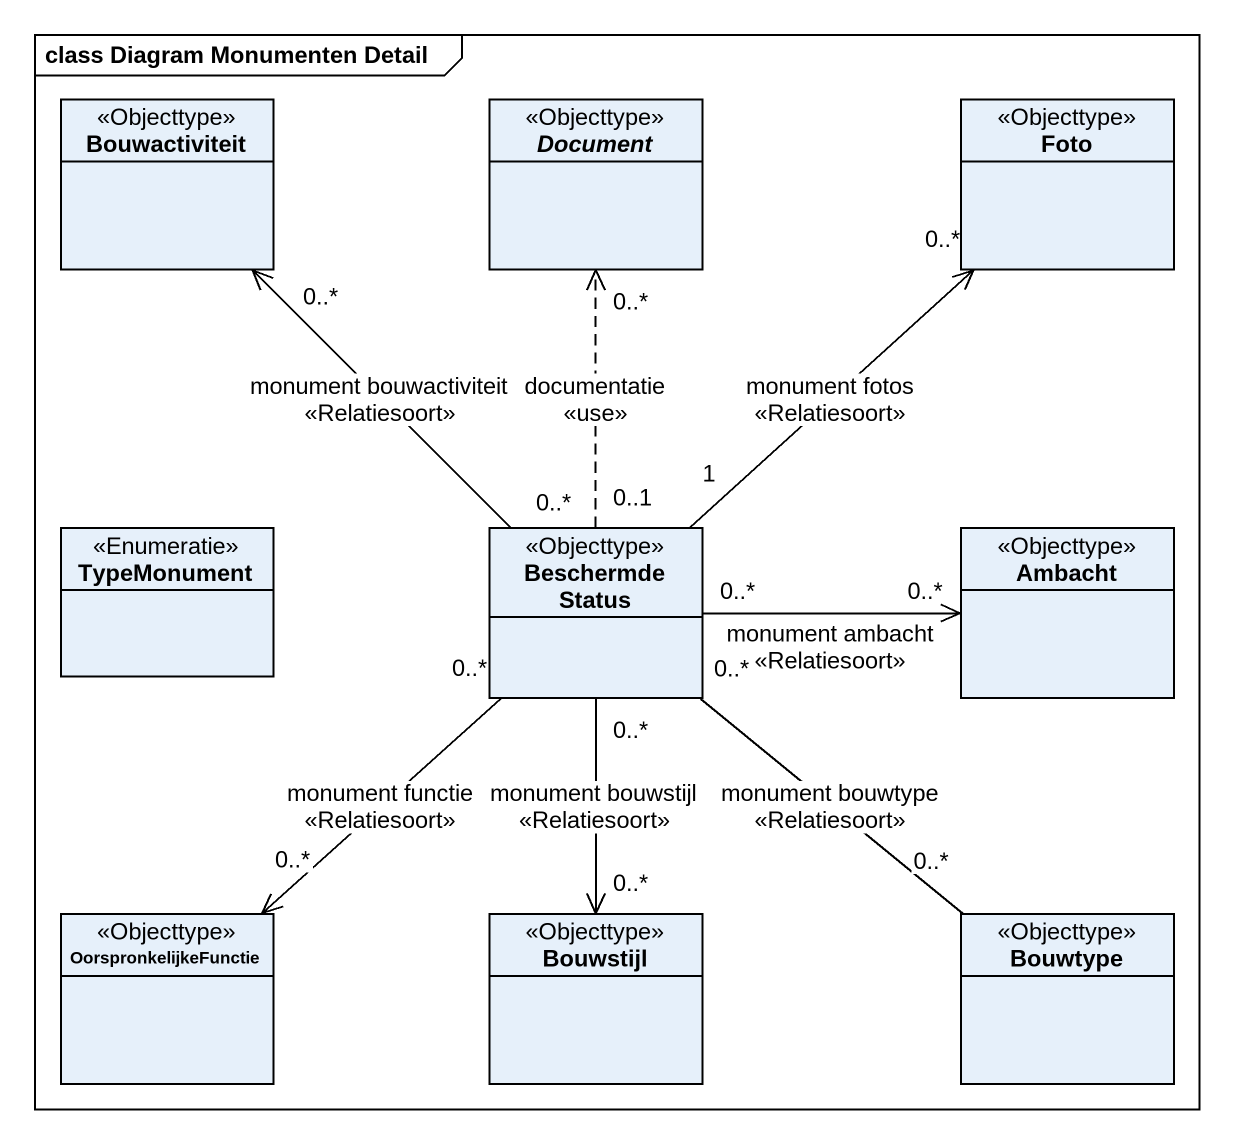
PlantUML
@startuml
mainframe class Diagram Monumenten Detail
hide circle
hide empty members
class Bouwactiviteit <<Objecttype>>
abstract class Document <<Objecttype>>
class Foto <<Objecttype>>
enum TypeMonument <<Enumeratie>>
class "Beschermde Status" as Beschermde_Status <<Objecttype>>
class Ambacht <<Objecttype>>
class OorspronkelijkeFunctie <<Objecttype>>
class Bouwstijl <<Objecttype>>
class Bouwtype <<Objecttype>>
Beschermde_Status "0..*" -up-> "0..*" Bouwactiviteit : monument bouwactiviteit\n<<Relatiesoort>>
Beschermde_Status "0..1" .up.> "0..*" Document : documentatie\n<<use>>
Beschermde_Status "1" -up-> "0..*" Foto : monument fotos\n<<Relatiesoort>>
Beschermde_Status "0..*" -right-> "0..*" Ambacht : monument ambacht\n<<Relatiesoort>>
Beschermde_Status "0..*" --> "0..*" OorspronkelijkeFunctie : monument functie\n<<Relatiesoort>>
Beschermde_Status "0..*" --> "0..*" Bouwstijl : monument bouwstijl\n<<Relatiesoort>>
Beschermde_Status "0..*" -- "0..*" Bouwtype : monument bouwtype\n<<Relatiesoort>>
@enduml
